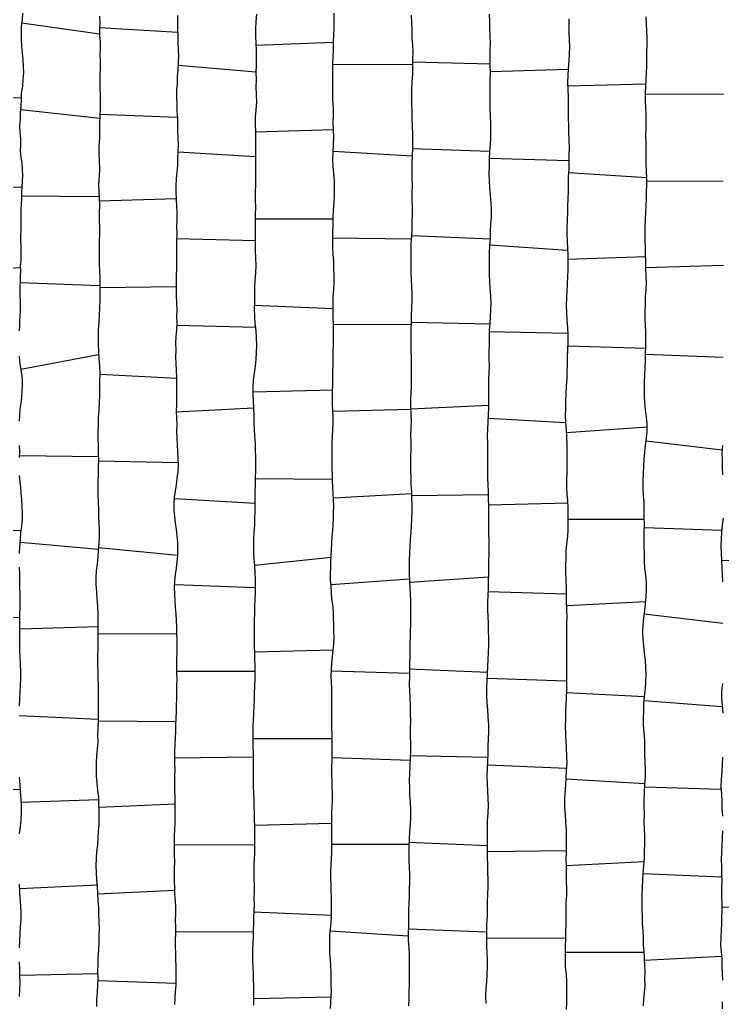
# Model space of a CAD drawing. Extents: x 703186 to 703989, y 1560402 to 1561368.
# Drawn here: x 703208.3 to 703248.8, y 1560793.9 to 1560850.6 of the extents above; entities that cross this region are included whole.
import ezdxf

# ---------------------------------------------------------------- set-up
doc = ezdxf.new("R2010")
doc.units = 0
doc.layers.add('10124_2002_REAL', color=30, linetype='Continuous')
doc.layers.add('AGROCAD PLL', color=7, linetype='Continuous')

msp = doc.modelspace()

# ---------------------------------------------------------------- linework, layer by layer
at = {"layer": '10124_2002_REAL'}
for points in [[(703208.2548, 1560832.6939), (703208.2728, 1560832.9808), (703208.2719, 1560833.2723), (703208.286, 1560833.5593), (703208.3114, 1560833.8345), (703208.312, 1560834.1196), (703208.3074, 1560834.4098), (703208.2921, 1560834.6998), (703208.2977, 1560834.9863), (703208.2959, 1560835.2869), (703208.307, 1560835.5826), (703208.3236, 1560835.876), (703208.3271, 1560836.1636), (703208.3233, 1560836.4564), (703208.3487, 1560836.7403), (703208.3482, 1560837.0272), (703208.3496, 1560837.3147), (703208.3471, 1560837.6072), (703208.3431, 1560837.9048), (703208.3323, 1560838.2027), (703208.3459, 1560838.4982), (703208.3549, 1560838.7953), (703208.351, 1560839.0995), (703208.348, 1560839.3986), (703208.347, 1560839.7048), (703208.3631, 1560840.0135), (703208.3968, 1560840.3273), (703208.399, 1560840.657), (703208.4035, 1560840.996), (703208.4316, 1560841.3273), (703208.4453, 1560841.666), (703208.4362, 1560842.0095), (703208.407, 1560842.3586), (703208.3592, 1560842.7216), (703208.3229, 1560843.0801), (703208.327, 1560843.4376), (703208.3341, 1560843.7905), (703208.3043, 1560844.1602), (703208.2764, 1560844.5397), (703208.3166, 1560844.9126), (703208.3052, 1560845.2931), (703208.347, 1560845.6644), (703208.3751, 1560846.0417), (703208.3742, 1560846.4127), (703208.4401, 1560846.8056), (703208.4772, 1560847.1878), (703208.5026, 1560847.5769), (703208.4946, 1560847.9606), (703208.4648, 1560848.349), (703208.4285, 1560848.7344), (703208.3922, 1560849.1151), (703208.3704, 1560849.5009), (703208.373, 1560849.8845), (703208.3703, 1560850.2652), (703208.4228, 1560850.6405), (703208.4441, 1560851.0187)], [(703212.8687, 1560850.8532), (703212.8836, 1560850.4826), (703212.8617, 1560850.1105), (703212.8691, 1560849.7352), (703212.8969, 1560849.3644), (703212.8977, 1560848.9915), (703212.8862, 1560848.6205), (703212.8987, 1560848.2482), (703212.8996, 1560847.8548), (703212.8907, 1560847.4714), (703212.8843, 1560847.0897), (703212.8854, 1560846.6941), (703212.8965, 1560846.2956), (703212.906, 1560845.9047), (703212.9042, 1560845.4998), (703212.8873, 1560845.0828), (703212.8767, 1560844.6622), (703212.8632, 1560844.2228), (703212.8619, 1560843.7938), (703212.8339, 1560843.3528), (703212.8326, 1560842.9239), (703212.8529, 1560842.4877), (703212.8621, 1560842.048), (703212.8427, 1560841.6185), (703212.8188, 1560841.1801), (703212.8221, 1560840.7538), (703212.8477, 1560840.3436), (703212.8603, 1560839.9257), (703212.8468, 1560839.5013), (703212.8403, 1560839.0891), (703212.8691, 1560838.6727), (703212.8704, 1560838.255), (703212.8426, 1560837.8386), (703212.8532, 1560837.4189), (703212.8568, 1560836.9943), (703212.8504, 1560836.5751), (703212.869, 1560836.1532), (703212.8858, 1560835.7197), (703212.88, 1560835.3016), (703212.8851, 1560834.8826), (703212.8815, 1560834.4476), (703212.8734, 1560834.021), (703212.8407, 1560833.6059), (703212.8247, 1560833.1855), (703212.7929, 1560832.7603), (703212.7888, 1560832.3503), (703212.791, 1560831.9332), (703212.8062, 1560831.5089), (703212.8215, 1560831.0872), (703212.859, 1560830.6629), (703212.8813, 1560830.2363), (703212.8597, 1560829.8177), (703212.8581, 1560829.3945), (703212.8665, 1560828.9708), (703212.8472, 1560828.5463), (703212.8246, 1560828.1312), (703212.7994, 1560827.7243), (703212.7915, 1560827.3177), (703212.7794, 1560826.9048), (703212.7785, 1560826.4907), (703212.7891, 1560826.0797), (703212.7986, 1560825.6647), (703212.8021, 1560825.2517), (703212.793, 1560824.8452), (703212.7896, 1560824.4427), (703212.7793, 1560824.043), (703212.7724, 1560823.6344), (703212.7692, 1560823.218), (703212.7869, 1560822.8189), (703212.8071, 1560822.4189), (703212.8175, 1560822.0179), (703212.838, 1560821.6144), (703212.8473, 1560821.2129), (703212.8483, 1560820.8145), (703212.831, 1560820.4275), (703212.793, 1560820.0439), (703212.7675, 1560819.6483), (703212.7294, 1560819.2592), (703212.6789, 1560818.8634), (703212.6641, 1560818.4675), (703212.6573, 1560818.0679), (703212.6869, 1560817.6549), (703212.708, 1560817.2443), (703212.7461, 1560816.8341), (703212.7763, 1560816.4206), (703212.7712, 1560816.0082), (703212.7624, 1560815.5915), (703212.7651, 1560815.1827), (703212.774, 1560814.7723), (703212.7642, 1560814.3622), (703212.7582, 1560813.9394), (703212.7504, 1560813.524), (703212.7653, 1560813.1095), (703212.7783, 1560812.7076), (703212.7823, 1560812.2914), (703212.7882, 1560811.8803), (703212.786, 1560811.463), (703212.7929, 1560811.0492), (703212.7912, 1560810.635), (703212.7868, 1560810.2262), (703212.773, 1560809.8192), (703212.7568, 1560809.409), (703212.7672, 1560809.001), (703212.7268, 1560808.6003), (703212.6893, 1560808.2014), (703212.668, 1560807.8126), (703212.6752, 1560807.4162), (703212.682, 1560807.0217), (703212.7194, 1560806.6113), (703212.756, 1560806.2069), (703212.81, 1560805.8062), (703212.8173, 1560805.4227), (703212.8342, 1560805.0303), (703212.8343, 1560804.6319), (703212.8212, 1560804.2432), (703212.7958, 1560803.8566), (703212.764, 1560803.4648), (703212.7456, 1560803.0673), (703212.6914, 1560802.6794), (703212.67, 1560802.2833), (703212.6595, 1560801.8788), (703212.6693, 1560801.4749), (703212.6981, 1560801.0757), (703212.7408, 1560800.6591), (703212.7593, 1560800.2609), (703212.7783, 1560799.8596), (703212.8015, 1560799.4594), (703212.8084, 1560799.0524), (703212.8294, 1560798.6452), (703212.842, 1560798.2381), (703212.8304, 1560797.8231), (703212.8201, 1560797.4156), (703212.8015, 1560797.0082), (703212.778, 1560796.5992), (703212.7633, 1560796.1947), (703212.7612, 1560795.7886), (703212.7664, 1560795.3781), (703212.7529, 1560794.9821), (703212.7323, 1560794.5698), (703212.7034, 1560794.1596), (703212.6868, 1560793.7551)], [(703217.2106, 1560793.8751), (703217.2263, 1560794.2392), (703217.2533, 1560794.5952), (703217.2769, 1560794.9607), (703217.2819, 1560795.332), (703217.2855, 1560795.6981), (703217.2818, 1560796.0737), (703217.2741, 1560796.449), (703217.2713, 1560796.8298), (703217.2565, 1560797.2106), (703217.2507, 1560797.5894), (703217.2585, 1560797.9658), (703217.2605, 1560798.3512), (703217.2551, 1560798.7307), (703217.2626, 1560799.1005), (703217.2669, 1560799.4749), (703217.2392, 1560799.8415), (703217.2188, 1560800.2157), (703217.2089, 1560800.5872), (703217.1988, 1560800.9675), (703217.1937, 1560801.3468), (703217.1977, 1560801.7207), (703217.203, 1560802.0834), (703217.195, 1560802.4575), (703217.1827, 1560802.8243), (703217.1825, 1560803.1981), (703217.1903, 1560803.5848), (703217.2087, 1560803.9711), (703217.2255, 1560804.3454), (703217.2318, 1560804.7213), (703217.2313, 1560805.0937), (703217.2293, 1560805.4715), (703217.2258, 1560805.8432), (703217.216, 1560806.2288), (703217.2137, 1560806.6108), (703217.2106, 1560806.9936), (703217.2202, 1560807.3739), (703217.2126, 1560807.7555), (703217.2069, 1560808.126), (703217.2116, 1560808.4944), (703217.2198, 1560808.8668), (703217.2455, 1560809.2365), (703217.2626, 1560809.6081), (703217.276, 1560809.9848), (703217.2836, 1560810.368), (703217.3022, 1560810.7396), (703217.3089, 1560811.119), (703217.3238, 1560811.4855), (703217.3197, 1560811.8632), (703217.3282, 1560812.2437), (703217.3373, 1560812.616), (703217.3342, 1560812.995), (703217.334, 1560813.3718), (703217.3302, 1560813.7475), (703217.3374, 1560814.1337), (703217.3477, 1560814.514), (703217.3396, 1560814.8889), (703217.3322, 1560815.2579), (703217.3228, 1560815.6341), (703217.2992, 1560816.0028), (703217.2774, 1560816.3772), (703217.2467, 1560816.7573), (703217.2224, 1560817.1422), (703217.205, 1560817.5199), (703217.1977, 1560817.9057), (703217.2108, 1560818.2848), (703217.2469, 1560818.6614), (703217.3049, 1560819.0234), (703217.3464, 1560819.392), (703217.3744, 1560819.76), (703217.3839, 1560820.1304), (703217.3858, 1560820.4989), (703217.3472, 1560820.878), (703217.3025, 1560821.2478), (703217.2492, 1560821.6265), (703217.209, 1560821.9998), (703217.1688, 1560822.3706), (703217.1764, 1560822.739), (703217.1987, 1560823.0988), (703217.2457, 1560823.4587), (703217.3029, 1560823.8262), (703217.351, 1560824.2002), (703217.3948, 1560824.5762), (703217.4123, 1560824.9615), (703217.404, 1560825.3457), (703217.3787, 1560825.7442), (703217.3606, 1560826.1311), (703217.3363, 1560826.5232), (703217.333, 1560826.9205), (703217.3389, 1560827.3041), (703217.3325, 1560827.6945), (703217.3124, 1560828.0781), (703217.3185, 1560828.4692), (703217.3331, 1560828.8628), (703217.3302, 1560829.2567), (703217.3251, 1560829.648), (703217.3219, 1560830.039), (703217.3011, 1560830.4235), (703217.292, 1560830.818), (703217.2763, 1560831.2065), (703217.28, 1560831.6012), (703217.2688, 1560831.9826), (703217.2953, 1560832.3761), (703217.3248, 1560832.7589), (703217.3349, 1560833.1489), (703217.3324, 1560833.5285), (703217.3369, 1560833.925), (703217.3267, 1560834.3081), (703217.3126, 1560834.7065), (703217.303, 1560835.1027), (703217.3016, 1560835.4972), (703217.3028, 1560835.9024), (703217.3193, 1560836.2999), (703217.3307, 1560836.7044), (703217.3328, 1560837.1051), (703217.3222, 1560837.504), (703217.3285, 1560837.9007), (703217.3383, 1560838.2983), (703217.3331, 1560838.6983), (703217.3377, 1560839.1019), (703217.3432, 1560839.4964), (703217.3288, 1560839.8906), (703217.3077, 1560840.2888), (703217.2884, 1560840.6733), (703217.2924, 1560841.0681), (703217.3089, 1560841.4661), (703217.3408, 1560841.8654), (703217.3752, 1560842.2579), (703217.3854, 1560842.6469), (703217.4096, 1560843.0417), (703217.4247, 1560843.4231), (703217.4069, 1560843.8045), (703217.3891, 1560844.1934), (703217.3869, 1560844.5944), (703217.373, 1560844.9848), (703217.3528, 1560845.3704), (703217.344, 1560845.763), (703217.3265, 1560846.165), (703217.3337, 1560846.5547), (703217.3571, 1560846.9568), (703217.3704, 1560847.3522), (703217.3923, 1560847.7544), (703217.426, 1560848.1489), (703217.4376, 1560848.5352), (703217.4278, 1560848.9187), (703217.3951, 1560849.3156), (703217.3945, 1560849.7064), (703217.3873, 1560850.1049), (703217.3812, 1560850.4944), (703217.3814, 1560850.8906)], [(703221.9121, 1560850.9623), (703221.8859, 1560850.5361), (703221.8579, 1560850.1141), (703221.8593, 1560849.6975), (703221.8847, 1560849.2841), (703221.9012, 1560848.8621), (703221.9041, 1560848.4393), (703221.8938, 1560848.0182), (703221.8857, 1560847.5971), (703221.8927, 1560847.1728), (703221.8813, 1560846.748), (703221.8938, 1560846.3235), (703221.9072, 1560845.891), (703221.8795, 1560845.4497), (703221.8479, 1560845.0218), (703221.8475, 1560844.5956), (703221.8607, 1560844.1612), (703221.8578, 1560843.7269), (703221.8609, 1560843.2946), (703221.8591, 1560842.8595), (703221.8522, 1560842.425), (703221.8503, 1560841.9953), (703221.8657, 1560841.5662), (703221.8573, 1560841.125), (703221.8433, 1560840.6927), (703221.8456, 1560840.2643), (703221.8535, 1560839.8332), (703221.8444, 1560839.4089), (703221.844, 1560838.9844), (703221.8429, 1560838.5699), (703221.848, 1560838.1435), (703221.83, 1560837.726), (703221.8316, 1560837.3086), (703221.8562, 1560836.8935), (703221.8737, 1560836.4789), (703221.8551, 1560836.0533), (703221.8243, 1560835.6307), (703221.7985, 1560835.2114), (703221.7979, 1560834.7991), (703221.7954, 1560834.3876), (703221.7794, 1560833.9691), (703221.7937, 1560833.5549), (703221.8258, 1560833.1313), (703221.8798, 1560832.7131), (703221.9054, 1560832.2969), (703221.918, 1560831.8862), (703221.9057, 1560831.4812), (703221.8793, 1560831.0707), (703221.8397, 1560830.6673), (703221.774, 1560830.2691), (703221.7241, 1560829.8635), (703221.6982, 1560829.4616), (703221.7079, 1560829.0498), (703221.7205, 1560828.6474), (703221.7373, 1560828.245), (703221.7672, 1560827.8379), (703221.7705, 1560827.4314), (703221.7808, 1560827.0389), (703221.8006, 1560826.6439), (703221.8304, 1560826.2298), (703221.8426, 1560825.8284), (703221.8497, 1560825.4366), (703221.8535, 1560825.043), (703221.8525, 1560824.6434), (703221.8388, 1560824.2499), (703221.8346, 1560823.8577), (703221.8291, 1560823.458), (703221.8204, 1560823.0644), (703221.8151, 1560822.672), (703221.8119, 1560822.2744), (703221.8054, 1560821.8842), (703221.7931, 1560821.492), (703221.7665, 1560821.1019), (703221.7457, 1560820.7191), (703221.7401, 1560820.3356), (703221.7404, 1560819.9498), (703221.7551, 1560819.5579), (703221.7957, 1560819.1689), (703221.8248, 1560818.7705), (703221.8364, 1560818.3773), (703221.8402, 1560817.9876), (703221.8363, 1560817.5951), (703221.8179, 1560817.2022), (703221.7992, 1560816.8137), (703221.7924, 1560816.4286), (703221.7853, 1560816.0466), (703221.7789, 1560815.6614), (703221.7777, 1560815.2747), (703221.7749, 1560814.8905), (703221.782, 1560814.5062), (703221.7915, 1560814.1289), (703221.8077, 1560813.7631), (703221.8161, 1560813.3857), (703221.8172, 1560812.9976), (703221.8137, 1560812.6132), (703221.8071, 1560812.2177), (703221.7884, 1560811.8224), (703221.7759, 1560811.4262), (703221.7652, 1560811.0387), (703221.739, 1560810.6592), (703221.7179, 1560810.2781), (703221.7003, 1560809.8943), (703221.7018, 1560809.5141), (703221.7015, 1560809.1312), (703221.7105, 1560808.7505), (703221.7188, 1560808.3749), (703221.7233, 1560807.9841), (703221.7242, 1560807.597), (703221.7211, 1560807.2145), (703221.7149, 1560806.8311), (703221.7272, 1560806.4511), (703221.7437, 1560806.075), (703221.7565, 1560805.6898), (703221.7688, 1560805.3092), (703221.7733, 1560804.9189), (703221.7893, 1560804.5357), (703221.7995, 1560804.1549), (703221.8031, 1560803.7712), (703221.7994, 1560803.3867), (703221.7989, 1560803.0054), (703221.7918, 1560802.6178), (703221.7748, 1560802.2315), (703221.7645, 1560801.8522), (703221.7644, 1560801.4855), (703221.7617, 1560801.1158), (703221.7772, 1560800.7363), (703221.7814, 1560800.361), (703221.7718, 1560799.9858), (703221.78, 1560799.6159), (703221.7647, 1560799.2411), (703221.7493, 1560798.8743), (703221.736, 1560798.5115), (703221.7328, 1560798.142), (703221.7168, 1560797.7791), (703221.7017, 1560797.416), (703221.6937, 1560797.0499), (703221.6851, 1560796.6875), (703221.6891, 1560796.336), (703221.7119, 1560795.9858), (703221.7221, 1560795.6389), (703221.7312, 1560795.2799), (703221.7387, 1560794.9177), (703221.7452, 1560794.5548), (703221.7529, 1560794.182), (703221.7447, 1560793.8195)], [(703226.1758, 1560793.6339), (703226.1926, 1560793.9826), (703226.221, 1560794.3291), (703226.2371, 1560794.6754), (703226.2284, 1560795.0293), (703226.2256, 1560795.388), (703226.219, 1560795.7451), (703226.2008, 1560796.0962), (703226.1721, 1560796.4482), (703226.1509, 1560796.8072), (703226.1388, 1560797.1483), (703226.1395, 1560797.5032), (703226.152, 1560797.8686), (703226.1751, 1560798.23), (703226.2133, 1560798.5992), (703226.2325, 1560798.9641), (703226.2449, 1560799.3234), (703226.2349, 1560799.6931), (703226.24, 1560800.0557), (703226.2192, 1560800.4168), (703226.2109, 1560800.7899), (703226.1974, 1560801.1547), (703226.2015, 1560801.5204), (703226.213, 1560801.887), (703226.2298, 1560802.2569), (703226.2526, 1560802.6204), (703226.2599, 1560802.9911), (703226.2592, 1560803.3673), (703226.257, 1560803.7454), (703226.2567, 1560804.1294), (703226.2513, 1560804.5103), (703226.2592, 1560804.8881), (703226.2754, 1560805.2634), (703226.2964, 1560805.6407), (703226.2965, 1560806.0229), (703226.284, 1560806.3979), (703226.2741, 1560806.7753), (703226.2628, 1560807.1508), (703226.2647, 1560807.5326), (703226.2713, 1560807.9122), (703226.2843, 1560808.293), (703226.2841, 1560808.6773), (703226.2869, 1560809.0584), (703226.2792, 1560809.4365), (703226.2653, 1560809.8219), (703226.2599, 1560810.2002), (703226.2672, 1560810.5796), (703226.2612, 1560810.9611), (703226.2673, 1560811.3359), (703226.2637, 1560811.7057), (703226.2487, 1560812.0783), (703226.2341, 1560812.4413), (703226.2218, 1560812.805), (703226.2334, 1560813.1831), (703226.2517, 1560813.5579), (703226.2923, 1560813.9189), (703226.3288, 1560814.2983), (703226.3765, 1560814.6543), (703226.3936, 1560815.0242), (703226.3802, 1560815.399), (703226.3677, 1560815.7736), (703226.3607, 1560816.1516), (703226.3469, 1560816.5311), (703226.3072, 1560816.9074), (703226.2655, 1560817.2805), (703226.2467, 1560817.638), (703226.2142, 1560817.9852), (703226.1881, 1560818.344), (703226.1748, 1560818.6925), (703226.1912, 1560819.0417), (703226.1961, 1560819.3947), (703226.2164, 1560819.7492), (703226.2315, 1560820.1065), (703226.2545, 1560820.4631), (703226.2748, 1560820.8187), (703226.3079, 1560821.1721), (703226.3326, 1560821.5292), (703226.3501, 1560821.8881), (703226.3605, 1560822.2493), (703226.3709, 1560822.6099), (703226.3613, 1560822.9741), (703226.3409, 1560823.3305), (703226.3194, 1560823.6945), (703226.3013, 1560824.0608), (703226.2958, 1560824.4262), (703226.2833, 1560824.788), (703226.2733, 1560825.1538), (703226.2734, 1560825.5228), (703226.277, 1560825.8934), (703226.274, 1560826.265), (703226.2908, 1560826.6313), (703226.3174, 1560826.9963), (703226.3296, 1560827.3581), (703226.33, 1560827.724), (703226.3213, 1560828.0967), (703226.3046, 1560828.4708), (703226.3031, 1560828.8424), (703226.2946, 1560829.2139), (703226.3105, 1560829.5785), (703226.3145, 1560829.9587), (703226.3181, 1560830.3445), (703226.3271, 1560830.729), (703226.3383, 1560831.1219), (703226.3397, 1560831.5026), (703226.3521, 1560831.8911), (703226.354, 1560832.2806), (703226.3522, 1560832.6588), (703226.3458, 1560833.0498), (703226.3444, 1560833.4543), (703226.3399, 1560833.8588), (703226.333, 1560834.2673), (703226.3411, 1560834.6711), (703226.3699, 1560835.0688), (703226.3887, 1560835.4735), (703226.3876, 1560835.8845), (703226.3782, 1560836.3029), (703226.3719, 1560836.7173), (703226.3429, 1560837.132), (703226.3132, 1560837.547), (703226.318, 1560837.9642), (703226.3241, 1560838.3747), (703226.3284, 1560838.8037), (703226.3432, 1560839.23), (703226.3626, 1560839.6524), (703226.3922, 1560840.08), (703226.4114, 1560840.5032), (703226.4101, 1560840.9265), (703226.4022, 1560841.3483), (703226.3763, 1560841.7765), (703226.3285, 1560842.197), (703226.3238, 1560842.6174), (703226.3306, 1560843.0316), (703226.3565, 1560843.4561), (703226.3656, 1560843.872), (703226.3468, 1560844.289), (703226.3318, 1560844.706), (703226.3504, 1560845.1267), (703226.3483, 1560845.5423), (703226.3245, 1560845.973), (703226.3117, 1560846.3994), (703226.3228, 1560846.817), (703226.321, 1560847.2355), (703226.312, 1560847.652), (703226.3101, 1560848.0772), (703226.3282, 1560848.5038), (703226.3484, 1560848.9283), (703226.3526, 1560849.3478), (703226.3663, 1560849.7608), (703226.4003, 1560850.1867), (703226.4008, 1560850.6099), (703226.3838, 1560851.0225)], [(703230.84, 1560850.8947), (703230.8493, 1560850.4749), (703230.86, 1560850.0433), (703230.8718, 1560849.6193), (703230.8978, 1560849.1962), (703230.9192, 1560848.7738), (703230.9136, 1560848.3434), (703230.9044, 1560847.9221), (703230.9011, 1560847.4958), (703230.8749, 1560847.066), (703230.8544, 1560846.6379), (703230.8488, 1560846.2226), (703230.8578, 1560845.8001), (703230.8698, 1560845.3717), (703230.8762, 1560844.9348), (703230.8876, 1560844.5079), (703230.9063, 1560844.0817), (703230.9027, 1560843.6529), (703230.9012, 1560843.2302), (703230.888, 1560842.7988), (703230.8748, 1560842.3655), (703230.8629, 1560841.9317), (703230.8761, 1560841.5142), (703230.8792, 1560841.0978), (703230.8725, 1560840.676), (703230.874, 1560840.2555), (703230.8806, 1560839.8234), (703230.889, 1560839.3964), (703230.8766, 1560838.9781), (703230.8656, 1560838.566), (703230.848, 1560838.1534), (703230.8201, 1560837.7383), (703230.8146, 1560837.3278), (703230.808, 1560836.9144), (703230.8069, 1560836.4981), (703230.8145, 1560836.0835), (703230.8354, 1560835.6641), (703230.8576, 1560835.2458), (703230.8629, 1560834.8342), (703230.8655, 1560834.4228), (703230.8571, 1560834.013), (703230.8367, 1560833.5989), (703230.8282, 1560833.1892), (703230.8176, 1560832.7853), (703230.8086, 1560832.3787), (703230.8042, 1560831.9711), (703230.8079, 1560831.5582), (703230.8255, 1560831.1512), (703230.8302, 1560830.7428), (703230.8344, 1560830.332), (703230.8353, 1560829.9238), (703230.8377, 1560829.5103), (703230.8179, 1560829.1147), (703230.797, 1560828.7251), (703230.7945, 1560828.3226), (703230.8128, 1560827.9134), (703230.8275, 1560827.5053), (703230.81, 1560827.0995), (703230.8016, 1560826.6913), (703230.8037, 1560826.2841), (703230.804, 1560825.873), (703230.7885, 1560825.4635), (703230.7855, 1560825.055), (703230.7969, 1560824.6472), (703230.806, 1560824.2483), (703230.8208, 1560823.8499), (703230.8464, 1560823.4465), (703230.8517, 1560823.0596), (703230.8628, 1560822.6611), (703230.8643, 1560822.26), (703230.8542, 1560821.86), (703230.8315, 1560821.4726), (703230.8079, 1560821.0778), (703230.776, 1560820.6854), (703230.7544, 1560820.2873), (703230.7319, 1560819.8868), (703230.7113, 1560819.4906), (703230.7089, 1560819.0868), (703230.7191, 1560818.6816), (703230.7353, 1560818.2863), (703230.7616, 1560817.893), (703230.7798, 1560817.5143), (703230.7848, 1560817.1718), (703230.7825, 1560816.8194), (703230.7898, 1560816.4689), (703230.794, 1560816.12), (703230.7915, 1560815.7587), (703230.7813, 1560815.3918), (703230.772, 1560815.0273), (703230.7601, 1560814.6594), (703230.7521, 1560814.2937), (703230.7444, 1560813.9191), (703230.7437, 1560813.5331), (703230.7271, 1560813.1376), (703230.7282, 1560812.7414), (703230.7219, 1560812.3337), (703230.726, 1560811.9288), (703230.7535, 1560811.5202), (703230.7659, 1560811.0997), (703230.7822, 1560810.6619), (703230.7861, 1560810.222), (703230.7756, 1560809.7895), (703230.7754, 1560809.3499), (703230.7838, 1560808.9187), (703230.7871, 1560808.5002), (703230.7782, 1560808.0705), (703230.7602, 1560807.635), (703230.7374, 1560807.2098), (703230.7214, 1560806.7827), (703230.7414, 1560806.3609), (703230.7385, 1560805.9392), (703230.7729, 1560805.5191), (703230.7891, 1560805.0904), (703230.7838, 1560804.6697), (703230.7673, 1560804.2489), (703230.7425, 1560803.8278), (703230.7115, 1560803.4164), (703230.6945, 1560803.0069), (703230.6922, 1560802.5997), (703230.6994, 1560802.1923), (703230.7218, 1560801.7737), (703230.7346, 1560801.3568), (703230.7363, 1560800.9437), (703230.721, 1560800.5324), (703230.7156, 1560800.128), (703230.6927, 1560799.7056), (703230.6707, 1560799.2802), (703230.6684, 1560798.8629), (703230.6706, 1560798.4297), (703230.6538, 1560798.0023), (703230.6662, 1560797.5811), (703230.6945, 1560797.1584), (703230.715, 1560796.7377), (703230.7159, 1560796.3066), (703230.7173, 1560795.89), (703230.7167, 1560795.464), (703230.706, 1560795.0419), (703230.7008, 1560794.6235), (703230.6874, 1560794.2035), (703230.678, 1560793.7847)], [(703235.1453, 1560793.9288), (703235.1416, 1560794.3592), (703235.1603, 1560794.7784), (703235.1952, 1560795.193), (703235.212, 1560795.6025), (703235.2393, 1560796.0182), (703235.2336, 1560796.4272), (703235.2095, 1560796.84), (703235.1968, 1560797.2633), (703235.1949, 1560797.6872), (703235.1896, 1560798.1042), (703235.1873, 1560798.5249), (703235.2246, 1560798.9475), (703235.2207, 1560799.3709), (703235.2347, 1560799.8006), (703235.2517, 1560800.2314), (703235.267, 1560800.6564), (703235.2743, 1560801.0791), (703235.2483, 1560801.506), (703235.2438, 1560801.9355), (703235.238, 1560802.3671), (703235.232, 1560802.7916), (703235.2393, 1560803.2088), (703235.2262, 1560803.6317), (703235.2258, 1560804.0564), (703235.2271, 1560804.4755), (703235.2611, 1560804.9045), (703235.2875, 1560805.3245), (703235.2692, 1560805.7545), (703235.244, 1560806.1737), (703235.2348, 1560806.6012), (703235.2187, 1560807.0349), (703235.226, 1560807.4683), (703235.2444, 1560807.9006), (703235.2651, 1560808.3264), (703235.2727, 1560808.754), (703235.2915, 1560809.1775), (703235.3078, 1560809.593), (703235.3017, 1560810.0174), (703235.2601, 1560810.4414), (703235.2476, 1560810.8628), (703235.2135, 1560811.2825), (703235.1937, 1560811.6982), (703235.1934, 1560812.1205), (703235.2137, 1560812.5357), (703235.2261, 1560812.9444), (703235.2482, 1560813.3516), (703235.2739, 1560813.7599), (703235.2911, 1560814.1719), (703235.303, 1560814.5895), (703235.3016, 1560814.9961), (703235.2835, 1560815.3995), (703235.2805, 1560815.8148), (703235.2649, 1560816.2288), (703235.2554, 1560816.6385), (703235.2568, 1560817.0461), (703235.2677, 1560817.4638), (703235.2784, 1560817.8685), (703235.2883, 1560818.266), (703235.298, 1560818.6542), (703235.3057, 1560819.0394), (703235.3106, 1560819.4296), (703235.3202, 1560819.8206), (703235.3225, 1560820.2152), (703235.3178, 1560820.6152), (703235.3039, 1560821.0104), (703235.3046, 1560821.4031), (703235.3035, 1560821.8037), (703235.3027, 1560822.2018), (703235.3056, 1560822.6099), (703235.2948, 1560823.0199), (703235.2797, 1560823.4189), (703235.2675, 1560823.823), (703235.2514, 1560824.2283), (703235.2449, 1560824.636), (703235.2489, 1560825.0409), (703235.2521, 1560825.4416), (703235.2524, 1560825.8385), (703235.2412, 1560826.24), (703235.2324, 1560826.6373), (703235.2451, 1560827.0496), (703235.2662, 1560827.4592), (703235.2888, 1560827.8574), (703235.306, 1560828.2643), (703235.316, 1560828.675), (703235.314, 1560829.0708), (703235.3091, 1560829.4729), (703235.3156, 1560829.8918), (703235.3289, 1560830.2991), (703235.3405, 1560830.7046), (703235.3344, 1560831.1052), (703235.3347, 1560831.5065), (703235.3425, 1560831.9053), (703235.339, 1560832.3095), (703235.3468, 1560832.7136), (703235.3758, 1560833.1222), (703235.4023, 1560833.5157), (703235.4296, 1560833.9185), (703235.4403, 1560834.3206), (703235.4151, 1560834.7224), (703235.3872, 1560835.1399), (703235.361, 1560835.5523), (703235.3504, 1560835.9571), (703235.336, 1560836.3702), (703235.3364, 1560836.7792), (703235.339, 1560837.1913), (703235.3671, 1560837.6064), (703235.395, 1560838.0194), (703235.4093, 1560838.4364), (703235.431, 1560838.8544), (703235.4591, 1560839.2719), (703235.4635, 1560839.6886), (703235.4432, 1560840.105), (703235.4069, 1560840.5291), (703235.3648, 1560840.9475), (703235.3393, 1560841.3632), (703235.3317, 1560841.7732), (703235.3426, 1560842.1951), (703235.3513, 1560842.6041), (703235.3627, 1560843.0218), (703235.3964, 1560843.4423), (703235.4169, 1560843.8499), (703235.4266, 1560844.2556), (703235.4129, 1560844.6721), (703235.3942, 1560845.0941), (703235.3912, 1560845.5053), (703235.3779, 1560845.9252), (703235.384, 1560846.3411), (703235.384, 1560846.7565), (703235.3887, 1560847.1781), (703235.4022, 1560847.6002), (703235.3897, 1560848.015), (703235.3821, 1560848.4346), (703235.3861, 1560848.8565), (703235.3937, 1560849.2768), (703235.3816, 1560849.6974), (703235.3667, 1560850.1215), (703235.3565, 1560850.544), (703235.3393, 1560850.9606)], [(703239.9102, 1560850.6935), (703239.9121, 1560850.2893), (703239.9163, 1560849.8892), (703239.9346, 1560849.48), (703239.9467, 1560849.0799), (703239.9342, 1560848.6644), (703239.9157, 1560848.251), (703239.882, 1560847.8287), (703239.8625, 1560847.4226), (703239.8464, 1560847.0172), (703239.8567, 1560846.6014), (703239.8714, 1560846.184), (703239.8847, 1560845.7628), (703239.8782, 1560845.3682), (703239.8841, 1560844.9553), (703239.8897, 1560844.5412), (703239.8993, 1560844.1285), (703239.9187, 1560843.705), (703239.9345, 1560843.2721), (703239.9253, 1560842.8525), (703239.9137, 1560842.4335), (703239.9154, 1560842.0033), (703239.8884, 1560841.588), (703239.8793, 1560841.1561), (703239.8762, 1560840.7415), (703239.8562, 1560840.3205), (703239.8383, 1560839.9045), (703239.8321, 1560839.5041), (703239.8161, 1560839.0963), (703239.8116, 1560838.6837), (703239.801, 1560838.2708), (703239.8208, 1560837.8634), (703239.8394, 1560837.4604), (703239.8522, 1560837.0664), (703239.867, 1560836.6444), (703239.8629, 1560836.2315), (703239.8469, 1560835.8213), (703239.8219, 1560835.4114), (703239.8044, 1560835.0075), (703239.7819, 1560834.5977), (703239.7695, 1560834.1797), (703239.7748, 1560833.7606), (703239.8108, 1560833.3196), (703239.8449, 1560832.8976), (703239.857, 1560832.4718), (703239.8616, 1560832.0517), (703239.8479, 1560831.6266), (703239.8214, 1560831.1884), (703239.816, 1560830.7733), (703239.8062, 1560830.3479), (703239.7979, 1560829.9284), (703239.7691, 1560829.5072), (703239.7439, 1560829.0719), (703239.7242, 1560828.6469), (703239.7172, 1560828.2319), (703239.7112, 1560827.8176), (703239.727, 1560827.4183), (703239.7569, 1560826.9979), (703239.7863, 1560826.5758), (703239.7928, 1560826.1693), (703239.7975, 1560825.7575), (703239.799, 1560825.3421), (703239.7998, 1560824.9333), (703239.7962, 1560824.5223), (703239.7925, 1560824.1108), (703239.7908, 1560823.6993), (703239.8048, 1560823.3032), (703239.835, 1560822.8929), (703239.8526, 1560822.4778), (703239.8631, 1560822.0598), (703239.8624, 1560821.6665), (703239.8517, 1560821.2478), (703239.8358, 1560820.8377), (703239.7865, 1560820.4218), (703239.7393, 1560820.0191), (703239.7385, 1560819.6093), (703239.7204, 1560819.1879), (703239.7272, 1560818.7745), (703239.7419, 1560818.348), (703239.7635, 1560817.9226), (703239.7695, 1560817.4956), (703239.7685, 1560817.0711), (703239.7912, 1560816.6394), (703239.8015, 1560816.2168), (703239.7896, 1560815.7947), (703239.7758, 1560815.3629), (703239.7838, 1560814.9472), (703239.7779, 1560814.5269), (703239.7777, 1560814.0986), (703239.7902, 1560813.6754), (703239.7864, 1560813.2469), (703239.781, 1560812.8168), (703239.7742, 1560812.3987), (703239.7828, 1560811.9818), (703239.7601, 1560811.5521), (703239.7359, 1560811.1374), (703239.7329, 1560810.7234), (703239.7254, 1560810.3041), (703239.7097, 1560809.8948), (703239.7229, 1560809.4682), (703239.745, 1560809.0477), (703239.7584, 1560808.6343), (703239.7779, 1560808.2087), (703239.7952, 1560807.7831), (703239.7668, 1560807.3585), (703239.7439, 1560806.9311), (703239.7199, 1560806.5056), (703239.6916, 1560806.0722), (703239.6667, 1560805.6425), (703239.6702, 1560805.2233), (703239.7045, 1560804.7947), (703239.7279, 1560804.3738), (703239.7607, 1560803.9329), (703239.7669, 1560803.5117), (703239.7643, 1560803.0922), (703239.7573, 1560802.6568), (703239.7453, 1560802.241), (703239.7671, 1560801.826), (703239.7658, 1560801.4038), (703239.7644, 1560800.9838), (703239.7781, 1560800.5612), (703239.7763, 1560800.1409), (703239.7498, 1560799.7193), (703239.7441, 1560799.3002), (703239.742, 1560798.8876), (703239.7474, 1560798.4743), (703239.7323, 1560798.0539), (703239.722, 1560797.6311), (703239.6983, 1560797.2156), (703239.6992, 1560796.8138), (703239.7068, 1560796.4184), (703239.7047, 1560796.0127), (703239.759, 1560795.6064), (703239.7782, 1560795.1949), (703239.783, 1560794.7897), (703239.7838, 1560794.3835), (703239.7839, 1560793.9856), (703239.7661, 1560793.581)], [(703244.2132, 1560793.7868), (703244.2477, 1560794.1688), (703244.2787, 1560794.5609), (703244.308, 1560794.9484), (703244.3067, 1560795.329), (703244.3128, 1560795.7251), (703244.3041, 1560796.1135), (703244.2827, 1560796.5103), (703244.253, 1560796.8993), (703244.2251, 1560797.2965), (703244.2157, 1560797.7067), (703244.199, 1560798.115), (703244.1711, 1560798.5307), (703244.1568, 1560798.9473), (703244.1484, 1560799.354), (703244.144, 1560799.7731), (703244.151, 1560800.1994), (703244.1663, 1560800.6197), (703244.1837, 1560801.0452), (703244.2014, 1560801.4649), (703244.2327, 1560801.8845), (703244.2759, 1560802.3071), (703244.2871, 1560802.7267), (703244.3064, 1560803.1557), (703244.3068, 1560803.5779), (703244.2795, 1560803.9921), (703244.2614, 1560804.4166), (703244.271, 1560804.8399), (703244.2596, 1560805.2551), (703244.2521, 1560805.688), (703244.2813, 1560806.1201), (703244.2932, 1560806.5478), (703244.3293, 1560806.9831), (703244.3345, 1560807.4038), (703244.3093, 1560807.8295), (703244.2985, 1560808.2529), (703244.2985, 1560808.6837), (703244.2917, 1560809.1119), (703244.264, 1560809.5427), (703244.2249, 1560809.9645), (703244.2295, 1560810.3859), (703244.2387, 1560810.8019), (703244.2483, 1560811.2169), (703244.2808, 1560811.638), (703244.3285, 1560812.0549), (703244.3618, 1560812.4712), (703244.369, 1560812.8805), (703244.3601, 1560813.2924), (703244.3301, 1560813.6984), (703244.2746, 1560814.1117), (703244.2374, 1560814.5255), (703244.2108, 1560814.9339), (703244.1899, 1560815.3419), (703244.2014, 1560815.7545), (703244.2392, 1560816.1619), (703244.2885, 1560816.5741), (703244.3301, 1560816.9775), (703244.3658, 1560817.3855), (703244.3939, 1560817.7786), (703244.3908, 1560818.1878), (703244.3489, 1560818.6039), (703244.304, 1560819.0188), (703244.288, 1560819.4361), (703244.2697, 1560819.8511), (703244.2565, 1560820.2649), (703244.2523, 1560820.681), (703244.2616, 1560821.1033), (703244.2772, 1560821.5372), (703244.2656, 1560821.9612), (703244.2507, 1560822.3757), (703244.2523, 1560822.7985), (703244.22, 1560823.2201), (703244.1972, 1560823.6537), (703244.2111, 1560824.0673), (703244.2293, 1560824.4783), (703244.2468, 1560824.8971), (703244.2639, 1560825.3051), (703244.2919, 1560825.7138), (703244.3439, 1560826.1194), (703244.391, 1560826.5191), (703244.4318, 1560826.9257), (703244.425, 1560827.3359), (703244.3932, 1560827.7402), (703244.3391, 1560828.1396), (703244.2958, 1560828.5529), (703244.2801, 1560828.9637), (703244.2879, 1560829.3706), (703244.2841, 1560829.7692), (703244.294, 1560830.1748), (703244.3076, 1560830.5825), (703244.3286, 1560830.9868), (703244.3442, 1560831.3964), (703244.3515, 1560831.806), (703244.3476, 1560832.2189), (703244.3477, 1560832.6232), (703244.3312, 1560833.0267), (703244.3164, 1560833.4336), (703244.32, 1560833.8543), (703244.3297, 1560834.2585), (703244.3422, 1560834.6669), (703244.371, 1560835.0808), (703244.3878, 1560835.474), (703244.3801, 1560835.8779), (703244.3645, 1560836.2947), (703244.3519, 1560836.6984), (703244.337, 1560837.1001), (703244.3344, 1560837.5106), (703244.3242, 1560837.9055), (703244.3191, 1560838.3023), (703244.3232, 1560838.7061), (703244.3302, 1560839.1144), (703244.3477, 1560839.5288), (703244.3715, 1560839.9296), (703244.3914, 1560840.3148), (703244.4006, 1560840.7072), (703244.4058, 1560841.099), (703244.4064, 1560841.5032), (703244.4033, 1560841.9152), (703244.3841, 1560842.3349), (703244.3772, 1560842.7387), (703244.3691, 1560843.1496), (703244.3746, 1560843.5594), (703244.3646, 1560843.9674), (703244.37, 1560844.3659), (703244.3749, 1560844.7834), (703244.3666, 1560845.1831), (703244.3478, 1560845.5809), (703244.3449, 1560845.9802), (703244.3423, 1560846.3853), (703244.3489, 1560846.7849), (703244.372, 1560847.1948), (703244.3965, 1560847.5818), (703244.4055, 1560847.9818), (703244.4134, 1560848.3818), (703244.4201, 1560848.773), (703244.4354, 1560849.1812), (703244.4294, 1560849.5898), (703244.4092, 1560849.9973), (703244.3888, 1560850.4007), (703244.3692, 1560850.7959)], [(703208.2617, 1560827.489), (703208.2753, 1560827.8367), (703208.3003, 1560828.1861), (703208.3461, 1560828.5347), (703208.388, 1560828.8808), (703208.4153, 1560829.2254), (703208.4301, 1560829.5742), (703208.4223, 1560829.9134), (703208.3893, 1560830.2409), (703208.3259, 1560830.579), (703208.2854, 1560830.9183), (703208.2615, 1560831.2334)], [(703208.2659, 1560825.4034), (703208.2698, 1560825.7516), (703208.2646, 1560826.0993)], [(703248.7654, 1560826.0882), (703248.7393, 1560825.6657), (703248.7476, 1560825.247), (703248.7575, 1560824.8197), (703248.7723, 1560824.4072)], [(703208.2573, 1560819.8679), (703208.2771, 1560820.2593), (703208.3128, 1560820.6576), (703208.3425, 1560821.0545), (703208.3841, 1560821.4461), (703208.4284, 1560821.8312), (703208.4318, 1560822.2182), (703208.4145, 1560822.6041), (703208.3832, 1560822.9731), (703208.3564, 1560823.3172), (703208.3243, 1560823.6617), (703208.295, 1560824.0071), (703208.2647, 1560824.3558)], [(703248.8041, 1560821.91), (703248.7553, 1560821.5068), (703248.7229, 1560821.098), (703248.6961, 1560820.6961), (703248.6791, 1560820.2926), (703248.6935, 1560819.885), (703248.7229, 1560819.4684), (703248.7359, 1560819.0553), (703248.7602, 1560818.6456), (703248.7801, 1560818.2333)], [(703208.2581, 1560811.0602), (703208.2721, 1560811.4616), (703208.2927, 1560811.8572), (703208.3178, 1560812.2713), (703208.3308, 1560812.6716), (703208.3276, 1560813.0792), (703208.3238, 1560813.4904), (703208.2986, 1560813.9004), (703208.2791, 1560814.2989), (703208.2752, 1560814.7113), (703208.279, 1560815.1201), (703208.2679, 1560815.5349), (703208.2668, 1560815.9434), (703208.2783, 1560816.3557), (703208.2882, 1560816.7543), (703208.2983, 1560817.1462), (703208.29, 1560817.5352), (703208.2831, 1560817.9221), (703208.2816, 1560818.3082), (703208.2711, 1560818.6954), (703208.2555, 1560819.0812)], [(703248.7748, 1560812.3721), (703248.7233, 1560811.9475), (703248.7239, 1560811.5342), (703248.7536, 1560811.0974), (703248.7913, 1560810.6661)], [(703248.7677, 1560808.1204), (703248.7572, 1560807.693), (703248.7273, 1560807.2654), (703248.6993, 1560806.8394), (703248.6846, 1560806.4188), (703248.7074, 1560805.9927), (703248.7274, 1560805.5737), (703248.7401, 1560805.1477), (703248.771, 1560804.7168)], [(703208.2593, 1560803.6966), (703208.3131, 1560804.1102), (703208.3503, 1560804.5092), (703208.3746, 1560804.9134), (703208.3655, 1560805.3163), (703208.3523, 1560805.7258), (703208.3238, 1560806.1361), (703208.2907, 1560806.5489), (703208.2647, 1560806.9653)], [(703248.7752, 1560803.8872), (703248.7561, 1560803.4613), (703248.7406, 1560803.0466), (703248.7126, 1560802.6321), (703248.7032, 1560802.2162), (703248.7103, 1560801.8018), (703248.7207, 1560801.3923), (703248.7285, 1560800.9804), (703248.7206, 1560800.5654), (703248.7259, 1560800.1503), (703248.7365, 1560799.7328), (703248.7335, 1560799.3268), (703248.7229, 1560798.9176), (703248.7083, 1560798.5198), (703248.6898, 1560798.1243), (703248.6696, 1560797.7197), (703248.6682, 1560797.3106), (703248.6921, 1560796.9019), (703248.7296, 1560796.4903), (703248.7404, 1560796.0821), (703248.7583, 1560795.672), (703248.7801, 1560795.2613)], [(703208.2488, 1560797.1362), (703208.2692, 1560797.5429), (703208.2915, 1560797.948), (703208.3173, 1560798.3522), (703208.3527, 1560798.7605), (703208.3481, 1560799.1609), (703208.3348, 1560799.559), (703208.2997, 1560799.9737), (703208.2736, 1560800.3874), (703208.2543, 1560800.7978)], [(703208.2638, 1560794.3292), (703208.2774, 1560794.7256), (703208.2913, 1560795.1225), (703208.2794, 1560795.5281), (703208.2701, 1560795.9376), (703208.2535, 1560796.3316)], [(703248.7642, 1560794.0201), (703248.7584, 1560793.6133)]]:
    msp.add_lwpolyline(points, dxfattribs=at)
at = {"layer": 'AGROCAD PLL', "color": 3, "true_color": 0x00ff00}
for points in [[(703208.3968, 1560850.4546), (703212.8672, 1560849.8292)], [(703212.8666, 1560850.1943), (703217.3905, 1560849.928)], [(703221.8894, 1560849.1651), (703226.3525, 1560849.3396)], [(703221.8894, 1560849.1651), (703226.3523, 1560849.3396)], [(703217.4145, 1560848.0148), (703221.8864, 1560847.6327)], [(703230.9105, 1560848.203), (703235.3881, 1560848.1052)], [(703235.4008, 1560847.6464), (703239.8797, 1560847.7814)], [(703239.8509, 1560846.8338), (703244.3579, 1560846.9455)], [(703203.856, 1560846.1167), (703208.3748, 1560846.1614)], [(703244.3426, 1560846.3446), (703248.8539, 1560846.3736)], [(703212.8919, 1560845.1966), (703217.3714, 1560845.015)], [(703221.8605, 1560844.1684), (703226.3462, 1560844.3047)], [(703230.9004, 1560843.2053), (703235.3665, 1560843.0687)], [(703217.4083, 1560843.0197), (703221.8573, 1560842.747)], [(703239.9045, 1560841.836), (703244.4061, 1560841.5433)], [(703212.852, 1560840.2004), (703217.3054, 1560840.3347)], [(703221.8442, 1560839.1692), (703226.3409, 1560839.165)], [(703217.3316, 1560838.0252), (703221.8381, 1560837.9141)], [(703226.3195, 1560838.068), (703230.8377, 1560838.0009)], [(703230.8503, 1560838.207), (703235.3946, 1560838.0131)], [(703230.8503, 1560838.207), (703235.3948, 1560838.0131)], [(703235.3706, 1560837.6576), (703239.8428, 1560837.3554)], [(703239.8602, 1560836.8392), (703244.3408, 1560836.9964)], [(703203.858, 1560836.1286), (703208.3245, 1560836.3636)], [(703244.3628, 1560836.3484), (703248.8315, 1560836.4879)], [(703217.3317, 1560833.0265), (703221.8545, 1560832.9093)], [(703226.3457, 1560833.0719), (703230.8255, 1560833.0874)], [(703230.8286, 1560833.2099), (703235.3753, 1560833.1156)], [(703230.8286, 1560833.2099), (703235.3754, 1560833.1156)], [(703235.3459, 1560832.6646), (703239.854, 1560832.5776)], [(703239.8549, 1560831.8448), (703244.3496, 1560831.7)], [(703208.341, 1560830.4987), (703212.8124, 1560831.3372)], [(703244.3425, 1560831.3512), (703248.8205, 1560831.1807)], [(703230.7995, 1560828.2118), (703235.3096, 1560828.4135)], [(703226.3218, 1560828.0733), (703230.801, 1560828.1779)], [(703235.2779, 1560827.666), (703239.7272, 1560827.4135)], [(703235.2779, 1560827.666), (703239.7273, 1560827.4135)], [(703208.2671, 1560825.5131), (703212.8003, 1560825.4624)], [(703221.8382, 1560824.1955), (703226.3, 1560824.1477)], [(703226.3554, 1560823.0769), (703230.8479, 1560823.3341)], [(703235.3041, 1560822.6684), (703239.8395, 1560822.7878)], [(703244.2713, 1560821.3728), (703248.732, 1560821.2124)], [(703208.3011, 1560820.527), (703212.8009, 1560820.1237)], [(703226.207, 1560818.0839), (703230.7301, 1560818.4129)], [(703235.2731, 1560817.6692), (703239.7687, 1560817.5504)], [(703203.7565, 1560816.1458), (703208.2738, 1560816.1961)], [(703208.268, 1560815.5301), (703212.7636, 1560815.6504)], [(703221.7897, 1560814.2024), (703226.3313, 1560814.3167)], [(703217.3342, 1560813.0743), (703221.817, 1560813.0767)], [(703226.2308, 1560813.0994), (703230.7276, 1560812.9615)], [(703230.7306, 1560813.2221), (703235.2309, 1560813.0332)], [(703239.7765, 1560811.8618), (703244.2797, 1560811.6239)], [(703239.7765, 1560811.8618), (703244.2792, 1560811.6239)], [(703244.2625, 1560811.4009), (703248.7574, 1560811.054)], [(703212.7868, 1560810.2285), (703217.2799, 1560810.1801)], [(703217.2077, 1560808.0771), (703221.7214, 1560808.1465)], [(703226.2777, 1560808.1011), (703230.7731, 1560807.9476)], [(703230.7814, 1560808.2239), (703235.2556, 1560808.1313)], [(703235.2349, 1560807.6785), (703239.7753, 1560807.4852)], [(703208.3583, 1560805.5395), (703212.8123, 1560805.6831)], [(703221.7981, 1560804.2073), (703226.2539, 1560804.3267)], [(703230.7038, 1560803.2298), (703235.2364, 1560803.0417)], [(703235.2335, 1560802.6827), (703239.7587, 1560802.7467)], [(703239.7646, 1560801.873), (703244.2556, 1560802.1089)], [(703244.1992, 1560801.4136), (703248.7239, 1560801.2228)], [(703208.266, 1560800.5492), (703212.7305, 1560800.7592)], [(703212.7597, 1560800.2521), (703217.2122, 1560800.4629)], [(703248.7347, 1560799.4875), (703253.2482, 1560799.4541)], [(703221.7633, 1560799.2089), (703226.2345, 1560799.0211)], [(703217.2591, 1560798.0808), (703221.7291, 1560798.0576)], [(703226.1673, 1560798.1082), (703230.6591, 1560797.8211)], [(703230.6629, 1560798.2326), (703235.1902, 1560798.0546)], [(703235.1949, 1560797.6862), (703239.7238, 1560797.7065)], [(703208.2788, 1560795.556), (703212.7629, 1560795.6578)], [(703212.7622, 1560795.2558), (703217.2788, 1560795.1018)], [(703221.7523, 1560794.2115), (703226.2189, 1560794.3038)]]:
    msp.add_lwpolyline(points, dxfattribs=at)
at = {"layer": 'AGROCAD PLL', "color": 1, "true_color": 0xff0000}
for points in [[(703226.3102, 1560848.0591), (703230.9078, 1560848.0796)], [(703208.3253, 1560845.4721), (703212.8842, 1560844.9589)], [(703226.3325, 1560843.0621), (703230.8876, 1560842.7842)], [(703226.3325, 1560843.0621), (703230.8876, 1560842.7842)], [(703235.3525, 1560842.6497), (703239.9162, 1560842.5251)], [(703203.8442, 1560841.12), (703208.4033, 1560840.9832)], [(703203.8442, 1560841.12), (703208.4024, 1560840.9833)], [(703208.3035, 1560835.4903), (703212.8802, 1560835.3185)], [(703221.7872, 1560834.1732), (703226.3375, 1560833.9992)], [(703221.7046, 1560829.1916), (703226.2983, 1560829.2998)], [(703239.7672, 1560826.85), (703244.4277, 1560827.1746)], [(703212.8012, 1560825.2124), (703217.4091, 1560825.1093)], [(703217.1955, 1560823.0464), (703221.8163, 1560822.76)], [(703203.8092, 1560821.1417), (703208.3595, 1560821.2148)], [(703212.81, 1560820.2158), (703217.3747, 1560819.7637)], [(703212.81, 1560820.2158), (703217.3745, 1560819.7637)], [(703248.7229, 1560819.467), (703253.2926, 1560819.6108)], [(703230.7397, 1560818.2199), (703235.2948, 1560818.5244)], [(703217.2034, 1560818.0698), (703221.8394, 1560817.9096)], [(703239.7796, 1560816.8603), (703244.3408, 1560817.1001)], [(703244.2658, 1560816.3846), (703248.7969, 1560815.8427)], [(703212.7648, 1560815.2275), (703217.3322, 1560815.2577)], [(703212.7648, 1560815.2275), (703217.3322, 1560815.2577)], [(703235.2178, 1560812.6723), (703239.7764, 1560812.534)], [(703208.2346, 1560810.5338), (703212.7878, 1560810.315)], [(703221.7016, 1560809.2056), (703226.284, 1560809.202)], [(703239.7403, 1560806.8668), (703244.2983, 1560806.6097)], [(703203.6832, 1560806.151), (703208.3125, 1560806.2774)], [(703217.1826, 1560803.0784), (703221.799, 1560803.0809)], [(703239.6991, 1560796.8753), (703244.2541, 1560796.8855)], [(703239.6991, 1560796.8753), (703244.254, 1560796.8855)]]:
    msp.add_lwpolyline(points, dxfattribs=at)
at = {"layer": 'AGROCAD PLL', "color": 5, "true_color": 0x0000ff}
for points in [[(703244.4062, 1560841.346), (703248.8087, 1560841.3395)], [(703208.3979, 1560840.4857), (703212.8407, 1560840.456)], [(703212.8812, 1560835.2037), (703217.3025, 1560835.2576)], [(703212.8799, 1560830.2095), (703217.3224, 1560829.9802)], [(703217.3149, 1560828.0302), (703221.7366, 1560828.2619)], [(703244.3726, 1560826.3631), (703248.7505, 1560825.8472)], [(703230.8496, 1560823.2145), (703235.2851, 1560823.2753)], [(703239.8627, 1560821.8526), (703244.2688, 1560821.8448)], [(703221.7925, 1560819.1997), (703226.2113, 1560819.6609)], [(703244.2893, 1560806.4069), (703248.6918, 1560806.2844)], [(703212.8251, 1560805.2409), (703217.2295, 1560805.4306)], [(703226.2597, 1560803.1028), (703230.6988, 1560803.1111)], [(703244.2876, 1560796.4186), (703248.7144, 1560796.6574)]]:
    msp.add_lwpolyline(points, dxfattribs=at)

doc.saveas('drawing.dxf')
